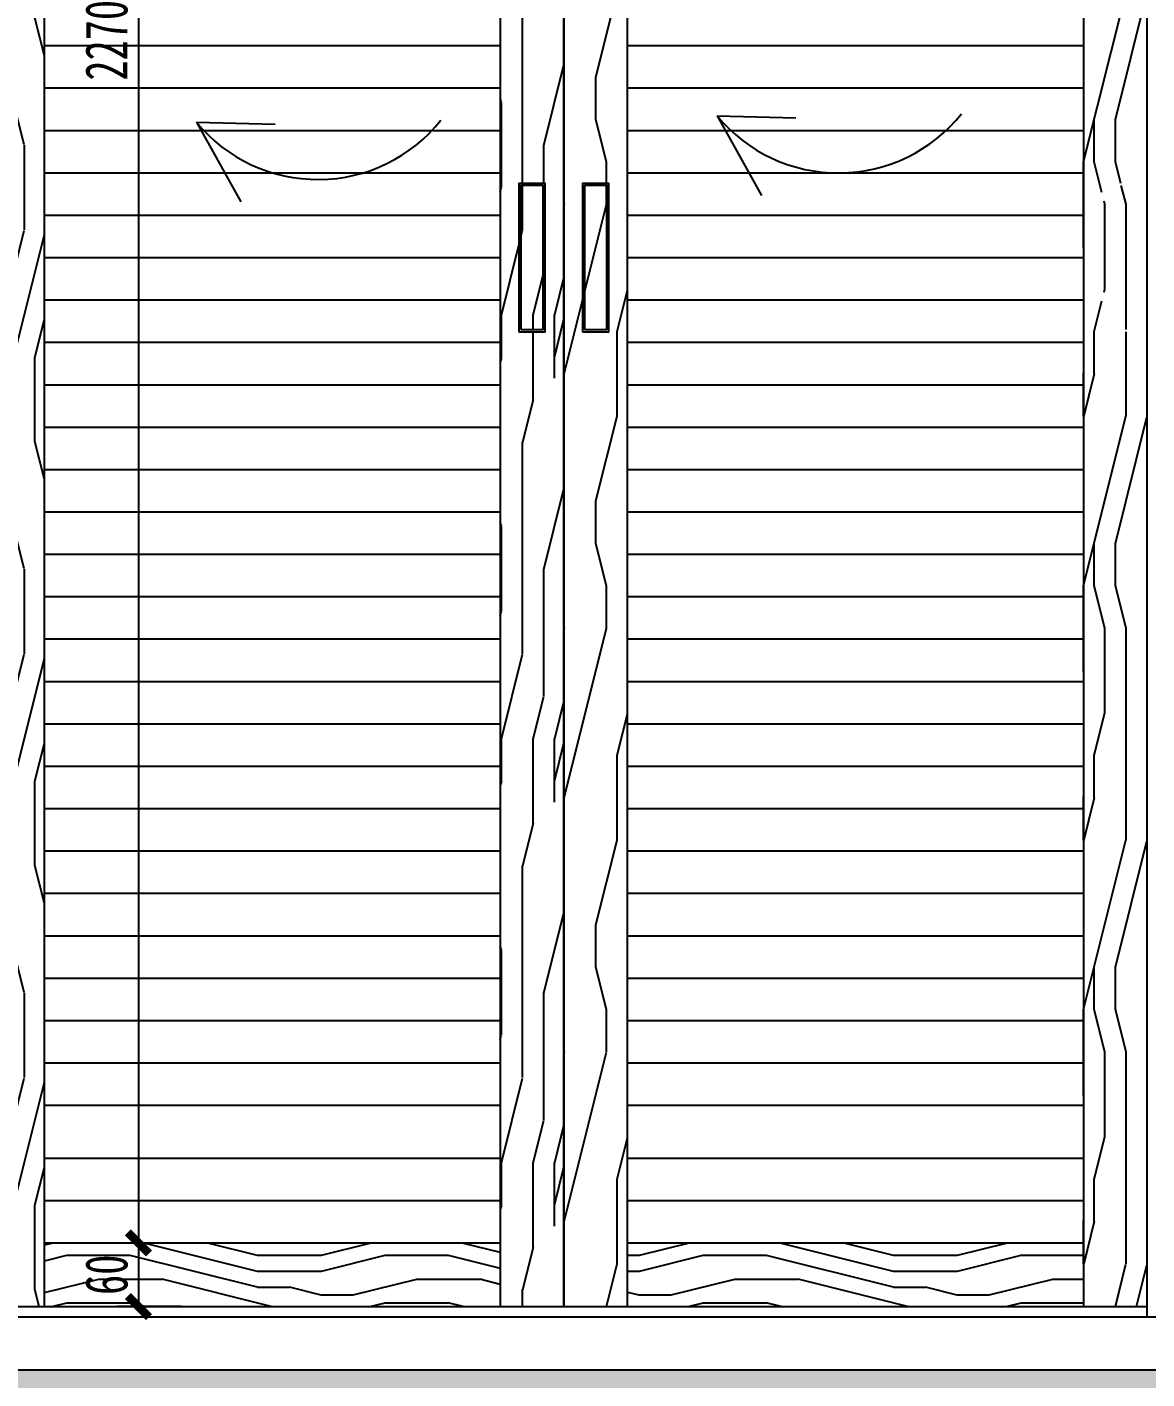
# Model space of a CAD drawing. Header units: millimetres. Extents: x 3111864 to 3154170, y -3068724 to -3044687.
# Drawn here: x 3122633 to 3123689, y -3068074 to -3066798 of the extents above; entities that cross this region are included whole.
import ezdxf

# ---------------------------------------------------------------- set-up
doc = ezdxf.new("R2010")
doc.units = ezdxf.units.MM
doc.header["$LTSCALE"] = 500
doc.header["$MEASUREMENT"] = 0
doc.header["$PDMODE"] = 2
doc.layers.get('0').update_dxf_attribs({"linetype": 'CONTINUOUS'})
doc.layers.get('DEFPOINTS').update_dxf_attribs({"linetype": 'CONTINUOUS'})
for name, color, linetype in [('0-bh(填充)', 251, 'CONTINUOUS'), ('BZ1', 7, 'CONTINUOUS'), ('E-楼板、墙体', 6, 'CONTINUOUS'), ('E-立面造型线', 3, 'CONTINUOUS'), ('E-顶面轮廓线', 4, 'CONTINUOUS'), ('W-尺寸', 5, 'CONTINUOUS')]:
    doc.layers.add(name, color=color, linetype=linetype)
doc.styles.add('DIM', font='SimSun.ttf', dxfattribs={"width": 0.7})
doc.dimstyles.new('20', dxfattribs={"dimscale": 20, "dimtxt": 2, "dimasz": 1, "dimexe": 1, "dimexo": 1, "dimgap": 0.5, "dimtad": 1, "dimdec": 0, "dimzin": 0, "dimdsep": 46, "dimtxsty": 'DIM', "dimblk": 'ARCHTICK', "dimcen": 0, "dimclrd": 5, "dimclre": 5, "dimclrt": 35, "dimadec": 0, "dimazin": 0, "dimtfac": 0.5, "dimtdec": 0, "dimtix": 1, "dimtmove": 2, "dimatfit": 2, "dimldrblk": 'A', "dimfxl": 0, "dimtolj": 1, "dimtzin": 0, "dimlwd": -1, "dimlwe": -1, "dimarcsym": 0})

# ---------------------------------------------------------------- blocks, each defined once
blk = doc.blocks.new('A$C3559708A')
at = {"layer": '0-bh(填充)', "ltscale": 100}
h = blk.add_hatch(dxfattribs=at)
h.set_pattern_fill('FB木纹中SC300', color=251, scale=100, angle=90, style=0, pattern_type=2)
h.set_pattern_definition([(90, (-1.608952879905701e-05, 9.999988707713783), (-400, 2.449293598294706e-14), [80, -120, 40, -160]), (90, (-10.0000160895288, 289.9999887077138), (-400, 2.449293598294706e-14), [80, -320]), (90, (-30.0000160895288, 249.9999887077138), (-400, 2.449293598294706e-14), [40, -360]), (90, (-40.0000160895288, 29.99998870771378), (-400, 2.449293598294706e-14), [20, -280, 20, -80]), (90, (-60.0000160895288, 169.9999887077138), (-400, 2.449293598294706e-14), [80, -120, 20, -180]), (90, (-70.0000160895288, 69.99998870771378), (-400, 2.449293598294706e-14), [60, -340]), (90, (-80.0000160895288, 169.9999887077138), (-400, 2.449293598294706e-14), [120, -280]), (90, (-90.0000160895288, 49.99998870771378), (-400, 2.449293598294706e-14), [80, -320]), (90, (-100.0000160895288, 209.9999887077138), (-400, 2.449293598294706e-14), [200, -200]), (90, (-120.0000160895288, 89.99998870771378), (-400, 2.449293598294706e-14), [40, -120, 80, -160]), (90, (-130.0000160895288, 369.9999887077138), (-400, 2.449293598294706e-14), [80, -320]), (90, (-140.0000160895288, 289.9999887077138), (-400, 2.449293598294706e-14), [40, -360]), (90, (-150.0000160895288, 209.9999887077138), (-400, 2.449293598294706e-14), [40, -360]), (90, (-160.0000160895288, 9.999988707713783), (-400, 2.449293598294706e-14), [80, -320]), (90, (-170.0000160895288, 209.9999887077138), (-400, 2.449293598294706e-14), [80, -320]), (90, (-190.0000160895288, 209.9999887077138), (-400, 2.449293598294706e-14), [80, -80, 80, -160]), (90, (-210.0000160895288, 129.9999887077138), (-400, 2.449293598294706e-14), [40, -200, 80, -80]), (90, (-220.0000160895288, 209.9999887077138), (-400, 2.449293598294706e-14), [120, -280]), (90, (-240.0000160895288, 209.9999887077138), (-400, 2.449293598294706e-14), [80, -320]), (90, (-250.0000160895288, 49.99998870771378), (-400, 2.449293598294706e-14), [120, -160, 40, -80]), (90, (-270.0000160895288, 49.99998870771378), (-400, 2.449293598294706e-14), [200, -200]), (90, (-280.0000160895288, 289.9999887077138), (-400, 2.449293598294706e-14), [40, -360]), (90, (-290.0000160895288, 169.9999887077138), (-400, 2.449293598294706e-14), [80, -320]), (90, (-300.0000160895288, 89.99998870771378), (-400, 2.449293598294706e-14), [40, -160, 40, -160]), (90, (-310.0000160895288, 49.99998870771378), (-400, 2.449293598294706e-14), [40, -120, 80, -160]), (90, (-320.0000160895288, 129.9999887077138), (-400, 2.449293598294706e-14), [40, -200, 40, -120]), (90, (-330.0000160895288, 209.9999887077138), (-400, 2.449293598294706e-14), [120, -280]), (90, (-350.0000160895288, 49.99998870771378), (-400, 2.449293598294706e-14), [80, -320]), (90, (-360.0000160895288, 249.9999887077138), (-400, 2.449293598294706e-14), [40, -360]), (90, (-370.0000160895288, 329.9999887077138), (-400, 2.449293598294706e-14), [40, -360]), (104.03624347, (-30.0000160895288, 289.9999887077138), (1.462838967877852e-08, 399.9999999885853), [41.2, -1608.0422104]), (104.03624347, (-120.0000160895288, 329.9999887077138), (1.462838967877852e-08, 399.9999999885853), [41.2, -1608.0422104]), (104.03624347, (-360.0000160895288, 289.9999887077138), (1.462838967877852e-08, 399.9999999885853), [41.2, -1608.0422104]), (104.03624347, (-210.0000160895288, 169.9999887077138), (1.462838967877852e-08, 399.9999999885853), [41.2, -1608.0422104]), (104.03624347, (-270.0000160895288, 249.9999887077138), (1.462838967877852e-08, 399.9999999885853), [41.2, -1608.0422104]), (104.03624347, (-240.0000160895288, 289.9999887077138), (1.462838967877852e-08, 399.9999999885853), [41.2, -1608.0422104]), (104.03624347, (-310.0000160895288, 89.99998870771378), (1.462838967877852e-08, 399.9999999885853), [41.2, -1608.0422104]), (104.03624347, (-290.0000160895288, 249.9999887077138), (1.462838967877852e-08, 399.9999999885853), [41.2, -1608.0422104]), (104.03624347, (-140.0000160895288, 329.9999887077138), (1.462838967877852e-08, 399.9999999885853), [82.4, -1566.8422104]), (104.03624347, (-170.0000160895288, 289.9999887077138), (1.462838967877852e-08, 399.9999999885853), [82.4, -1566.8422104]), (104.03624347, (-190.0000160895288, 289.9999887077138), (1.462838967877852e-08, 399.9999999885853), [82.4, -1566.8422104]), (255.9637565300001, (-60.0000160895288, 169.9999887077138), (1.462847391966951e-08, -399.9999999885853), [41.2, -82.4, 41.2, -1484.4422104]), (255.9637565300001, (-120.0000160895288, 89.99998870771378), (1.462847391966951e-08, -399.9999999885853), [41.2, -1608.0422104]), (255.9637565300001, (-300.0000160895288, 89.99998870771378), (1.462847391966951e-08, -399.9999999885853), [82.4, -1566.8422104]), (284.03624347, (-10.0000160895288, 289.9999887077138), (-1.462843408769951e-08, -399.9999999885853), [41.2, -1608.0422104]), (75.96375652999997, (-10.0000160895288, 369.9999887077138), (-1.462824077283434e-08, 399.9999999885853), [41.2, -1608.0422104]), (75.96375652999997, (-150.0000160895288, 249.9999887077138), (-1.462824077283434e-08, 399.9999999885853), [41.2, -1608.0422104]), (75.96375652999997, (-220.0000160895288, 329.9999887077138), (-1.462824077283434e-08, 399.9999999885853), [41.2, -1608.0422104]), (75.96375652999997, (-250.0000160895288, 169.9999887077138), (-1.462824077283434e-08, 399.9999999885853), [41.2, -1608.0422104]), (75.96375652999997, (-300.0000160895288, 129.9999887077138), (-1.462824077283434e-08, 399.9999999885853), [41.2, -1608.0422104]), (75.96375652999997, (-320.0000160895288, 169.9999887077138), (-1.462824077283434e-08, 399.9999999885853), [41.2, -1608.0422104]), (75.96375652999997, (-250.0000160895288, 169.9999887077138), (-1.462824077283434e-08, 399.9999999885853), [41.2, -1608.0422104]), (75.96375652999997, (-310.0000160895288, 289.9999887077138), (-1.462824077283434e-08, 399.9999999885853), [164.8, -1484.4422104]), (75.96375652999997, (-40.0000160895288, 49.99998870771378), (-1.462824077283434e-08, 399.9999999885853), [164.8, -1484.4422104]), (75.96375652999997, (-70.0000160895288, 89.99998870771378), (-1.462824077283434e-08, 399.9999999885853), [164.8, -1484.4422104]), (75.96375652999997, (-90.0000160895288, 129.9999887077138), (-1.462824077283434e-08, 399.9999999885853), [41.2, -82.4, 82.4, -1443.2422104]), (75.96375652999997, (-120.0000160895288, 129.9999887077138), (-1.462824077283434e-08, 399.9999999885853), [82.4, -82.4, 82.4, -1402.0422104]), (75.96375652999997, (-160.0000160895288, 89.99998870771378), (-1.462824077283434e-08, 399.9999999885853), [164.8, -1484.4422104]), (75.96375652999997, (-190.0000160895288, 49.99998870771378), (-1.462824077283434e-08, 399.9999999885853), [164.8, -1484.4422104]), (75.96375652999997, (-210.0000160895288, 49.99998870771378), (-1.462824077283434e-08, 399.9999999885853), [164.8, -1484.4422104]), (75.96375652999997, (-330.0000160895288, 329.9999887077138), (-1.462824077283434e-08, 399.9999999885853), [41.2, -1608.0422104]), (75.96376753, (-370.0000160895288, 369.9999887077138), (-7.68091154545333e-05, 399.9999999885779), [82.4, -1566.8422104]), (75.96376753, (-350.0000160895288, 129.9999887077138), (-7.68091154545333e-05, 399.9999999885779), [82.4, -1566.8422104]), (75.96375753000005, (-1.608952879905701e-05, 89.99998870771378), (-6.995945453989987e-06, 399.9999999885852), [164.8, -1484.4422104]), (75.96375753000005, (-280.0000160895288, 329.9999887077138), (-6.995945453989987e-06, 399.9999999885852), [123.6, -1525.6422104]), (75.96375753000005, (-250.0000160895288, 369.9999887077138), (-6.995945453989987e-06, 399.9999999885852), [247.2, -1402.0422104])])
h.paths.add_polyline_path([(549.9994195932522, 2399.999988707714), (489.9994195932522, 2399.999988707714), (489.9994195927866, 9.999988707713783), (549.9994195932522, 9.999988707713783)])
h.paths.add_polyline_path([(532.4994195937179, 1069.999988707714), (532.4994195937179, 929.9999887077138), (507.4994195937179, 929.9999887077138), (507.4994195937179, 1069.999988707714)], flags=16)
h.paths.add_polyline_path([(530.4994195937179, 1067.999988707714), (530.4994195937179, 931.9999887077138), (509.4994195937179, 931.9999887077138), (509.4994195937179, 1067.999988707714)], flags=0)
h.paths.add_polyline_path([(59.9999839104712, 2399.999988707714), (-1.608952879905701e-05, 2399.999988707714), (-1.608952879905701e-05, 9.999988707713783), (59.9999839104712, 9.999988707713783)])
at = {"layer": 'BZ1', "color": 251, "ltscale": 0.15}
for p, q in [((59.9999839104712, 1199.999988707714, -8.477395143876653e-09), (489.9994195932522, 1199.999988707714, -8.477395143876653e-09)), ((59.9999839104712, 1159.999988707714, -8.477395143876653e-09), (489.9994195932522, 1159.999988707714, -8.477395143876653e-09)), ((59.9999839104712, 1119.999988707714, -8.477395143876653e-09), (489.9994195932522, 1119.999988707714, -8.477395143876653e-09)), ((59.9999839104712, 1079.999988707714, -8.477395143876653e-09), (489.9994195932522, 1079.999988707714, -8.477395143876653e-09)), ((59.9999839104712, 1039.999988707714, -8.477395143876653e-09), (489.9994195932522, 1039.999988707714, -8.477395143876653e-09)), ((59.9999839104712, 999.9999887077138, -8.477395143876653e-09), (489.9994195932522, 999.9999887077138, -8.477395143876653e-09)), ((59.9999839104712, 959.9999887077138, -8.477395143876653e-09), (489.9994195932522, 959.9999887077138, -8.477395143876653e-09)), ((59.9999839104712, 919.9999887077138, -8.477395143876653e-09), (489.9994195932522, 919.9999887077138, -8.477395143876653e-09)), ((59.9999839104712, 879.9999887077138, -8.477395143876653e-09), (489.9994195932522, 879.9999887077138, -8.477395143876653e-09)), ((59.9999839104712, 839.9999887077138, -8.477395143876653e-09), (489.9994195932522, 839.9999887077138, -8.477395143876653e-09)), ((59.9999839104712, 799.9999887077138, -8.477395143876653e-09), (489.9994195932522, 799.9999887077138, -8.477395143876653e-09)), ((59.9999839104712, 759.9999887077138, -8.477395143876653e-09), (489.9994195932522, 759.9999887077138, -8.477395143876653e-09)), ((59.9999839104712, 719.9999887077138, -8.477395143876653e-09), (489.9994195932522, 719.9999887077138, -8.477395143876653e-09)), ((59.9999839104712, 719.9999887077138, -8.477395143876653e-09), (489.9994195932522, 719.9999887077138, -8.477395143876653e-09)), ((59.9999839104712, 679.9999887077138, -8.477395143876653e-09), (489.9994195932522, 679.9999887077138, -8.477395143876653e-09)), ((59.9999839104712, 639.9999887077138, -8.477395143876653e-09), (489.9994195932522, 639.9999887077138, -8.477395143876653e-09)), ((59.9999839104712, 599.9999887077138, -8.477395143876653e-09), (489.9994195932522, 599.9999887077138, -8.477395143876653e-09)), ((59.9999839104712, 559.9999887077138, -8.477395143876653e-09), (489.9994195932522, 559.9999887077138, -8.477395143876653e-09)), ((59.9999839104712, 519.9999887077138, -8.477395143876653e-09), (489.9994195932522, 519.9999887077138, -8.477395143876653e-09)), ((59.9999839104712, 479.9999887077138, -8.477395143876653e-09), (489.9994195932522, 479.9999887077138, -8.477395143876653e-09)), ((59.9999839104712, 439.9999887077138, -8.477395143876653e-09), (489.9994195932522, 439.9999887077138, -8.477395143876653e-09)), ((59.9999839104712, 399.9999887077138, -8.477395143876653e-09), (489.9994195932522, 399.9999887077138, -8.477395143876653e-09)), ((59.9999839104712, 359.9999887077138, -8.477395143876653e-09), (489.9994195932522, 359.9999887077138, -8.477395143876653e-09)), ((59.9999839104712, 319.9999887077138, -8.477395143876653e-09), (489.9994195932522, 319.9999887077138, -8.477395143876653e-09)), ((59.9999839104712, 279.9999887077138, -8.477395143876653e-09), (489.9994195932522, 279.9999887077138, -8.477395143876653e-09)), ((59.9999839104712, 239.9999887077138, -8.477395143876653e-09), (489.9994195932522, 239.9999887077138, -8.477395143876653e-09)), ((59.9999839104712, 199.9999887077138, -8.477395143876653e-09), (489.9994195932522, 199.9999887077138, -8.477395143876653e-09)), ((59.9999839104712, 149.9999887077138, -8.477395143876653e-09), (489.9994195932522, 149.9999887077138, -8.477395143876653e-09)), ((59.9999839104712, 109.9999887077138, -8.477395143876653e-09), (489.9994195932522, 109.9999887077138, -8.477395143876653e-09))]:
    blk.add_line(p, q, dxfattribs=at)
at = {"layer": 'E-立面造型线', "ltscale": 0.15}
for p, q in [((59.9999839104712, 9.999988707248122, -8.477395143876653e-09), (59.9999839104712, 2399.999988707714, -8.477395143876653e-09)), ((489.9994195932522, 2399.999988707714, -8.477395143876653e-09), (489.9994195927866, 9.999988707248122, -8.477395143876653e-09)), ((549.9994195932522, 2399.999988707714, -8.477395143876653e-09), (549.9994195932522, 9.999988707713783, 7.630552183438251e-08)), ((489.9994195932522, 69.99998870771378, -8.477395143876653e-09), (59.9999839104712, 69.99998870771378, -8.477395143876653e-09))]:
    blk.add_line(p, q, dxfattribs=at)
at = {"layer": 'E-立面造型线', "color": 44, "elevation": 3.780380322801133e-08}
blk.add_lwpolyline([(507.4994195937179, 929.9999887077138), (532.4994195937179, 929.9999887077138), (532.4994195937179, 1069.999988707714), (507.4994195937179, 1069.999988707714)], close=True, dxfattribs=at)
at = {"layer": 'E-立面造型线', "color": 251, "elevation": 3.780380322801133e-08}
blk.add_lwpolyline([(509.4994195937179, 931.9999887077138), (530.4994195937179, 931.9999887077138), (530.4994195937179, 1067.999988707714), (509.4994195937179, 1067.999988707714)], close=True, dxfattribs=at)
blk = doc.blocks.new('_ArchTick')
at = {"color": 0, "linetype": 'ByBlock', "const_width": 0.4}
blk.add_lwpolyline([(-0.5, -0.5), (0.5, 0.5)], dxfattribs=at)
blk = doc.blocks.new('*D1450')
at = {"layer": 'DEFPOINTS', "color": 0, "ltscale": 100}
for p in [(3123689.171185745, -3065565.779874709, -8.477395143876653e-09), (3123969.635562139, -3067895.779874709), (3124076.948633306, -3067895.779874709)]:
    blk.add_point(p, dxfattribs=at)
at = {"layer": 'W-尺寸', "color": 5, "ltscale": 100}
for p, q in [((3123996.948633306, -3065565.779874709), (3124096.948633306, -3065565.779874709)), ((3124076.948633306, -3065565.779874709), (3124076.948633306, -3067895.779874709)), ((3123996.948633306, -3067895.779874709), (3124096.948633306, -3067895.779874709))]:
    blk.add_line(p, q, dxfattribs=at)
at = {"layer": 'W-尺寸', "color": 5, "ltscale": 100, "xscale": 20, "yscale": 20, "zscale": 20}
for p, rotation in [((3124076.948633306, -3065565.779874709), 90), ((3124076.948633306, -3067895.779874709), 270)]:
    blk.add_blockref('_ArchTick', p, dxfattribs=dict(at, rotation=rotation))
at = {"layer": 'W-尺寸', "color": 35, "ltscale": 100, "insert": (3124046.948633307, -3066730.779874709), "char_height": 40, "attachment_point": 5, "rotation": 90, "style": 'DIM'}
blk.add_mtext('\\A1;2330', dxfattribs=at)
blk = doc.blocks.new('A')
for p, q in [((-1.435067392276323, 1.147654099946521), (-1.089590771724033, 1.437450103912851)), ((-1.089590771724033, 1.437450103912851), (0, 0)), ((-1.435067392276323, 1.147654099946521), (-0.3688396396728422, 0)), ((-0.3688396396728422, 3.638e-12), (-2.127066897330223, 0)), ((-1.435067392276323, -1.147654099946521), (-0.3688396396728422, 0)), ((-1.089590771724033, -1.437450103912851), (0, 0)), ((-1.435067392276323, -1.147654099946521), (-1.089590771724033, -1.437450103912851))]:
    blk.add_line(p, q)
for points in [[(-1.435067392276323, 1.147654099946521), (-1.089590771724033, 1.437450103912851), (-0.3688396396728422, 0), (0, 0)], [(-1.435067392276323, -1.147654099946521), (-1.089590771724033, -1.437450103912851), (-0.3688396396728422, 0), (0, 0)]]:
    blk.add_solid(points)
blk = doc.blocks.new('*D1455')
at = {"layer": 'DEFPOINTS', "color": 0, "ltscale": 100}
for p in [(3122803.087965721, -3065675.779874709, -9.326031212176715e-08), (3122737.855723792, -3067945.779874709), (3122803.087965721, -3067945.779874709)]:
    blk.add_point(p, dxfattribs=at)
at = {"layer": 'W-尺寸', "color": 5, "ltscale": 100}
for p, q in [((3122783.087965721, -3065675.779874709), (3122717.855723792, -3065675.779874709)), ((3122737.855723792, -3065675.779874709), (3122737.855723792, -3067945.779874709)), ((3122783.087965721, -3067945.779874709), (3122717.855723792, -3067945.779874709))]:
    blk.add_line(p, q, dxfattribs=at)
at = {"layer": 'W-尺寸', "color": 5, "ltscale": 100, "xscale": 20, "yscale": 20, "zscale": 20}
for p, rotation in [((3122737.855723792, -3065675.779874709), 90), ((3122737.855723792, -3067945.779874709), 270)]:
    blk.add_blockref('_ArchTick', p, dxfattribs=dict(at, rotation=rotation))
at = {"layer": 'W-尺寸', "color": 35, "ltscale": 100, "insert": (3122707.855723793, -3066810.779874709), "char_height": 40, "attachment_point": 5, "rotation": 90, "style": 'DIM'}
blk.add_mtext('\\A1;2270', dxfattribs=at)
blk = doc.blocks.new('*D1456')
at = {"layer": 'DEFPOINTS', "color": 0, "ltscale": 100}
for p in [(3122803.087965721, -3067945.779874709), (3122737.855723792, -3068005.779874709), (3122798.630035011, -3068005.779874709, -8.477395143876653e-09)]:
    blk.add_point(p, dxfattribs=at)
at = {"layer": 'W-尺寸', "color": 5, "ltscale": 100}
for p, q in [((3122783.087965721, -3067945.779874709), (3122717.855723792, -3067945.779874709)), ((3122737.855723792, -3067945.779874709), (3122737.855723792, -3068005.779874709)), ((3122778.630035011, -3068005.779874709), (3122717.855723792, -3068005.779874709))]:
    blk.add_line(p, q, dxfattribs=at)
at = {"layer": 'W-尺寸', "color": 5, "ltscale": 100, "xscale": 20, "yscale": 20, "zscale": 20}
for p, rotation in [((3122737.855723792, -3067945.779874709), 90), ((3122737.855723792, -3068005.779874709), 270)]:
    blk.add_blockref('_ArchTick', p, dxfattribs=dict(at, rotation=rotation))
at = {"layer": 'W-尺寸', "color": 35, "ltscale": 100, "insert": (3122707.855723793, -3067975.779874709), "char_height": 40, "attachment_point": 5, "rotation": 90, "style": 'DIM'}
blk.add_mtext('\\A1;60', dxfattribs=at)
blk = doc.blocks.new('*D1459')
at = {"layer": 'DEFPOINTS', "color": 0, "ltscale": 100}
for p in [(3122589.17231438, -3067904.832915439, -8.477395143876653e-09), (3123139.171750063, -3068005.779874709), (3123139.171750063, -3068302.340910131)]:
    blk.add_point(p, dxfattribs=at)
at = {"layer": 'W-尺寸', "color": 5, "ltscale": 100}
for p, q in [((3122589.17231438, -3068222.340910131), (3122589.17231438, -3068322.340910131)), ((3123139.171750063, -3068222.340910131), (3123139.171750063, -3068322.340910131)), ((3122589.17231438, -3068302.340910131), (3123139.171750063, -3068302.340910131))]:
    blk.add_line(p, q, dxfattribs=at)
at = {"layer": 'W-尺寸', "color": 5, "ltscale": 100, "xscale": 20, "yscale": 20, "zscale": 20, "rotation": 180}
blk.add_blockref('_ArchTick', (3122589.17231438, -3068302.340910131), dxfattribs=at)
at = {"layer": 'W-尺寸', "color": 5, "ltscale": 100, "xscale": 20, "yscale": 20, "zscale": 20}
blk.add_blockref('_ArchTick', (3123139.171750063, -3068302.340910131), dxfattribs=at)
at = {"layer": 'W-尺寸', "color": 35, "ltscale": 100, "insert": (3122864.172032221, -3068272.340910131), "char_height": 40, "attachment_point": 5, "style": 'DIM'}
blk.add_mtext('\\A1;550', dxfattribs=at)
blk = doc.blocks.new('*D1460')
at = {"layer": 'DEFPOINTS', "color": 0, "ltscale": 100}
for p in [(3123139.171750063, -3068005.779874709), (3123689.171185746, -3068005.779874709, -8.477395143507982e-09), (3123689.171185746, -3068302.340910131)]:
    blk.add_point(p, dxfattribs=at)
at = {"layer": 'W-尺寸', "color": 5, "ltscale": 100}
for p, q in [((3123139.171750063, -3068222.340910131), (3123139.171750063, -3068322.340910131)), ((3123689.171185746, -3068222.340910131), (3123689.171185746, -3068322.340910131)), ((3123139.171750063, -3068302.340910131), (3123689.171185746, -3068302.340910131))]:
    blk.add_line(p, q, dxfattribs=at)
at = {"layer": 'W-尺寸', "color": 5, "ltscale": 100, "xscale": 20, "yscale": 20, "zscale": 20, "rotation": 180}
blk.add_blockref('_ArchTick', (3123139.171750063, -3068302.340910131), dxfattribs=at)
at = {"layer": 'W-尺寸', "color": 5, "ltscale": 100, "xscale": 20, "yscale": 20, "zscale": 20}
blk.add_blockref('_ArchTick', (3123689.171185746, -3068302.340910131), dxfattribs=at)
at = {"layer": 'W-尺寸', "color": 35, "ltscale": 100, "insert": (3123414.171467904, -3068272.340910131), "char_height": 40, "attachment_point": 5, "style": 'DIM'}
blk.add_mtext('\\A1;550', dxfattribs=at)
blk = doc.blocks.new('*D1461')
at = {"layer": 'DEFPOINTS', "color": 0, "ltscale": 100}
for p in [(3123689.171185746, -3068005.779874709, -8.477395143507982e-09), (3123739.171185745, -3067997.933156375, -8.477395143876653e-09), (3123739.171185745, -3068302.340910131)]:
    blk.add_point(p, dxfattribs=at)
at = {"layer": 'W-尺寸', "color": 5, "ltscale": 100}
for p, q in [((3123689.171185746, -3068222.340910131), (3123689.171185746, -3068322.340910131)), ((3123739.171185745, -3068222.340910131), (3123739.171185745, -3068322.340910131)), ((3123689.171185746, -3068302.340910131), (3123669.171185746, -3068302.340910131)), ((3123689.171185746, -3068302.340910131), (3123739.171185745, -3068302.340910131)), ((3123739.171185745, -3068302.340910131), (3123759.171185745, -3068302.340910131))]:
    blk.add_line(p, q, dxfattribs=at)
at = {"layer": 'W-尺寸', "color": 5, "ltscale": 100, "xscale": 20, "yscale": 20, "zscale": 20}
blk.add_blockref('_ArchTick', (3123689.171185746, -3068302.340910131), dxfattribs=at)
at = {"layer": 'W-尺寸', "color": 5, "ltscale": 100, "xscale": 20, "yscale": 20, "zscale": 20, "rotation": 180}
blk.add_blockref('_ArchTick', (3123739.171185745, -3068302.340910131), dxfattribs=at)
at = {"layer": 'W-尺寸', "color": 35, "ltscale": 100, "insert": (3123714.171185746, -3068272.340910131), "char_height": 40, "attachment_point": 5, "style": 'DIM'}
blk.add_mtext('\\A1;50', dxfattribs=at)

msp = doc.modelspace()

# ---------------------------------------------------------------- hatches: boundary and pattern name
at = {"layer": '0-bh(填充)', "ltscale": 100}
h = msp.add_hatch(dxfattribs=at)
h.set_pattern_fill('FB木纹中SC300', color=251, scale=100, angle=90, style=0, pattern_type=2)
h.set_pattern_definition([(90, (3123139.171750063, -3068005.779874709), (-400, 2.449293598294706e-14), [80, -120, 40, -160]), (90, (3123129.171750063, -3067725.779874709), (-400, 2.449293598294706e-14), [80, -320]), (90, (3123109.171750063, -3067765.779874709), (-400, 2.449293598294706e-14), [40, -360]), (90, (3123099.171750063, -3067985.779874709), (-400, 2.449293598294706e-14), [20, -280, 20, -80]), (90, (3123079.171750063, -3067845.779874709), (-400, 2.449293598294706e-14), [80, -120, 20, -180]), (90, (3123069.171750063, -3067945.779874709), (-400, 2.449293598294706e-14), [60, -340]), (90, (3123059.171750063, -3067845.779874709), (-400, 2.449293598294706e-14), [120, -280]), (90, (3123049.171750063, -3067965.779874709), (-400, 2.449293598294706e-14), [80, -320]), (90, (3123039.171750063, -3067805.779874709), (-400, 2.449293598294706e-14), [200, -200]), (90, (3123019.171750063, -3067925.779874709), (-400, 2.449293598294706e-14), [40, -120, 80, -160]), (90, (3123009.171750063, -3067645.779874709), (-400, 2.449293598294706e-14), [80, -320]), (90, (3122999.171750063, -3067725.779874709), (-400, 2.449293598294706e-14), [40, -360]), (90, (3122989.171750063, -3067805.779874709), (-400, 2.449293598294706e-14), [40, -360]), (90, (3122979.171750063, -3068005.779874709), (-400, 2.449293598294706e-14), [80, -320]), (90, (3122969.171750063, -3067805.779874709), (-400, 2.449293598294706e-14), [80, -320]), (90, (3122949.171750063, -3067805.779874709), (-400, 2.449293598294706e-14), [80, -80, 80, -160]), (90, (3122929.171750063, -3067885.779874709), (-400, 2.449293598294706e-14), [40, -200, 80, -80]), (90, (3122919.171750063, -3067805.779874709), (-400, 2.449293598294706e-14), [120, -280]), (90, (3122899.171750063, -3067805.779874709), (-400, 2.449293598294706e-14), [80, -320]), (90, (3122889.171750063, -3067965.779874709), (-400, 2.449293598294706e-14), [120, -160, 40, -80]), (90, (3122869.171750063, -3067965.779874709), (-400, 2.449293598294706e-14), [200, -200]), (90, (3122859.171750063, -3067725.779874709), (-400, 2.449293598294706e-14), [40, -360]), (90, (3122849.171750063, -3067845.779874709), (-400, 2.449293598294706e-14), [80, -320]), (90, (3122839.171750063, -3067925.779874709), (-400, 2.449293598294706e-14), [40, -160, 40, -160]), (90, (3122829.171750063, -3067965.779874709), (-400, 2.449293598294706e-14), [40, -120, 80, -160]), (90, (3122819.171750063, -3067885.779874709), (-400, 2.449293598294706e-14), [40, -200, 40, -120]), (90, (3122809.171750063, -3067805.779874709), (-400, 2.449293598294706e-14), [120, -280]), (90, (3122789.171750063, -3067965.779874709), (-400, 2.449293598294706e-14), [80, -320]), (90, (3122779.171750063, -3067765.779874709), (-400, 2.449293598294706e-14), [40, -360]), (90, (3122769.171750063, -3067685.779874709), (-400, 2.449293598294706e-14), [40, -360]), (104.03624347, (3123109.171750063, -3067725.779874709), (1.462838967877852e-08, 399.9999999885853), [41.2, -1608.0422104]), (104.03624347, (3123019.171750063, -3067685.779874709), (1.462838967877852e-08, 399.9999999885853), [41.2, -1608.0422104]), (104.03624347, (3122779.171750063, -3067725.779874709), (1.462838967877852e-08, 399.9999999885853), [41.2, -1608.0422104]), (104.03624347, (3122929.171750063, -3067845.779874709), (1.462838967877852e-08, 399.9999999885853), [41.2, -1608.0422104]), (104.03624347, (3122869.171750063, -3067765.779874709), (1.462838967877852e-08, 399.9999999885853), [41.2, -1608.0422104]), (104.03624347, (3122899.171750063, -3067725.779874709), (1.462838967877852e-08, 399.9999999885853), [41.2, -1608.0422104]), (104.03624347, (3122829.171750063, -3067925.779874709), (1.462838967877852e-08, 399.9999999885853), [41.2, -1608.0422104]), (104.03624347, (3122849.171750063, -3067765.779874709), (1.462838967877852e-08, 399.9999999885853), [41.2, -1608.0422104]), (104.03624347, (3122999.171750063, -3067685.779874709), (1.462838967877852e-08, 399.9999999885853), [82.4, -1566.8422104]), (104.03624347, (3122969.171750063, -3067725.779874709), (1.462838967877852e-08, 399.9999999885853), [82.4, -1566.8422104]), (104.03624347, (3122949.171750063, -3067725.779874709), (1.462838967877852e-08, 399.9999999885853), [82.4, -1566.8422104]), (255.9637565300001, (3123079.171750063, -3067845.779874709), (1.462847391966951e-08, -399.9999999885853), [41.2, -82.4, 41.2, -1484.4422104]), (255.9637565300001, (3123019.171750063, -3067925.779874709), (1.462847391966951e-08, -399.9999999885853), [41.2, -1608.0422104]), (255.9637565300001, (3122839.171750063, -3067925.779874709), (1.462847391966951e-08, -399.9999999885853), [82.4, -1566.8422104]), (284.03624347, (3123129.171750063, -3067725.779874709), (-1.462843408769951e-08, -399.9999999885853), [41.2, -1608.0422104]), (75.96375652999997, (3123129.171750063, -3067645.779874709), (-1.462824077283434e-08, 399.9999999885853), [41.2, -1608.0422104]), (75.96375652999997, (3122989.171750063, -3067765.779874709), (-1.462824077283434e-08, 399.9999999885853), [41.2, -1608.0422104]), (75.96375652999997, (3122919.171750063, -3067685.779874709), (-1.462824077283434e-08, 399.9999999885853), [41.2, -1608.0422104]), (75.96375652999997, (3122889.171750063, -3067845.779874709), (-1.462824077283434e-08, 399.9999999885853), [41.2, -1608.0422104]), (75.96375652999997, (3122839.171750063, -3067885.779874709), (-1.462824077283434e-08, 399.9999999885853), [41.2, -1608.0422104]), (75.96375652999997, (3122819.171750063, -3067845.779874709), (-1.462824077283434e-08, 399.9999999885853), [41.2, -1608.0422104]), (75.96375652999997, (3122889.171750063, -3067845.779874709), (-1.462824077283434e-08, 399.9999999885853), [41.2, -1608.0422104]), (75.96375652999997, (3122829.171750063, -3067725.779874709), (-1.462824077283434e-08, 399.9999999885853), [164.8, -1484.4422104]), (75.96375652999997, (3123099.171750063, -3067965.779874709), (-1.462824077283434e-08, 399.9999999885853), [164.8, -1484.4422104]), (75.96375652999997, (3123069.171750063, -3067925.779874709), (-1.462824077283434e-08, 399.9999999885853), [164.8, -1484.4422104]), (75.96375652999997, (3123049.171750063, -3067885.779874709), (-1.462824077283434e-08, 399.9999999885853), [41.2, -82.4, 82.4, -1443.2422104]), (75.96375652999997, (3123019.171750063, -3067885.779874709), (-1.462824077283434e-08, 399.9999999885853), [82.4, -82.4, 82.4, -1402.0422104]), (75.96375652999997, (3122979.171750063, -3067925.779874709), (-1.462824077283434e-08, 399.9999999885853), [164.8, -1484.4422104]), (75.96375652999997, (3122949.171750063, -3067965.779874709), (-1.462824077283434e-08, 399.9999999885853), [164.8, -1484.4422104]), (75.96375652999997, (3122929.171750063, -3067965.779874709), (-1.462824077283434e-08, 399.9999999885853), [164.8, -1484.4422104]), (75.96375652999997, (3122809.171750063, -3067685.779874709), (-1.462824077283434e-08, 399.9999999885853), [41.2, -1608.0422104]), (75.96376753, (3122769.171750063, -3067645.779874709), (-7.68091154545333e-05, 399.9999999885779), [82.4, -1566.8422104]), (75.96376753, (3122789.171750063, -3067885.779874709), (-7.68091154545333e-05, 399.9999999885779), [82.4, -1566.8422104]), (75.96375753000005, (3123139.171750063, -3067925.779874709), (-6.995945453989987e-06, 399.9999999885852), [164.8, -1484.4422104]), (75.96375753000005, (3122859.171750063, -3067685.779874709), (-6.995945453989987e-06, 399.9999999885852), [123.6, -1525.6422104]), (75.96375753000005, (3122889.171750063, -3067645.779874709), (-6.995945453989987e-06, 399.9999999885852), [247.2, -1402.0422104])])
h.paths.add_polyline_path([(3123689.171185745, -3065615.779874709), (3123629.171185745, -3065615.779874709), (3123629.171185745, -3068005.779874709), (3123689.171185745, -3068005.779874709)])
h.paths.add_polyline_path([(3123671.671185746, -3066945.779874709), (3123671.671185746, -3067085.779874709), (3123646.671185746, -3067085.779874709), (3123646.671185746, -3066945.779874709)], flags=16)
h.paths.add_polyline_path([(3123669.671185746, -3066947.779874709), (3123669.671185746, -3067083.779874709), (3123648.671185746, -3067083.779874709), (3123648.671185746, -3066947.779874709)], flags=0)
h.paths.add_polyline_path([(3123199.171750063, -3065615.779874709), (3123139.171750063, -3065615.779874709), (3123139.171750063, -3068005.779874709), (3123199.171750063, -3068005.779874709)])
at = {"layer": 'E-立面造型线', "ltscale": 0.15}
h = msp.add_hatch(dxfattribs=at)
h.set_pattern_fill('木纹面5', color=251, scale=300, style=0, pattern_type=2)
h.set_pattern_definition([(0, (0, 0), (0, 300), [60, -90, 30, -120]), (0, (210, 7.5), (0, 300), [60, -240]), (0, (180, 22.5), (0, 300), [30, -270]), (0, (15, 30), (0, 300), [15, -210, 15, -60]), (0, (120, 45), (0, 300), [60, -90, 15, -135]), (0, (45, 52.5), (0, 300), [45, -255]), (0, (120, 60), (0, 300), [90, -210]), (0, (30, 67.5), (0, 300), [60, -240]), (0, (150, 75), (0, 300), [150, -150]), (0, (60, 90), (0, 300), [30, -90, 60, -120]), (0, (270, 97.5), (0, 300), [60, -240]), (0, (210, 105), (0, 300), [30, -270]), (0, (150, 112.5), (0, 300), [30, -270]), (0, (0, 120), (0, 300), [60, -240]), (0, (150, 127.5), (0, 300), [60, -240]), (0, (150, 142.5), (0, 300), [60, -60, 60, -120]), (0, (90, 157.5), (0, 300), [30, -150, 60, -60]), (0, (150, 165), (0, 300), [90, -210]), (0, (150, 180), (0, 300), [60, -240]), (0, (30, 187.5), (0, 300), [90, -120, 30, -60]), (0, (30, 202.5), (0, 300), [150, -150]), (0, (210, 210), (0, 300), [30, -270]), (0, (120, 217.5), (0, 300), [60, -240]), (0, (60, 225), (0, 300), [30, -120, 30, -120]), (0, (30, 232.5), (0, 300), [30, -90, 60, -120]), (0, (90, 240), (0, 300), [30, -150, 30, -90]), (0, (150, 247.5), (0, 300), [90, -210]), (0, (30, 262.5), (0, 300), [60, -240]), (0, (180, 270), (0, 300), [30, -270]), (0, (240, 277.5), (0, 300), [30, -270]), (14.03624347, (210, 22.5), (299.9999999914389, -1.097127388938191e-08), [30.9, -1206.0316578]), (14.03624347, (240, 90), (299.9999999914389, -1.097127388938191e-08), [30.9, -1206.0316578]), (14.03624347, (210, 270), (299.9999999914389, -1.097127388938191e-08), [30.9, -1206.0316578]), (14.03624347, (120, 157.5), (299.9999999914389, -1.097127388938191e-08), [30.9, -1206.0316578]), (14.03624347, (180, 202.5), (299.9999999914389, -1.097127388938191e-08), [30.9, -1206.0316578]), (14.03624347, (210, 180), (299.9999999914389, -1.097127388938191e-08), [30.9, -1206.0316578]), (14.03624347, (60, 232.5), (299.9999999914389, -1.097127388938191e-08), [30.9, -1206.0316578]), (14.03624347, (180, 217.5), (299.9999999914389, -1.097127388938191e-08), [30.9, -1206.0316578]), (14.03624347, (240, 105), (299.9999999914389, -1.097127388938191e-08), [61.8, -1175.1316578]), (14.03624347, (210, 127.5), (299.9999999914389, -1.097127388938191e-08), [61.8, -1175.1316578]), (14.03624347, (210, 142.5), (299.9999999914389, -1.097127388938191e-08), [61.8, -1175.1316578]), (165.96375653, (120, 45), (-299.9999999914389, -1.097137380945412e-08), [30.9, -61.8, 30.9, -1113.3316578]), (165.96375653, (60, 90), (-299.9999999914389, -1.097137380945412e-08), [30.9, -1206.0316578]), (165.96375653, (60, 225), (-299.9999999914389, -1.097137380945412e-08), [61.8, -1175.1316578]), (194.03624347, (210, 7.5), (-299.9999999914389, 1.097130719607264e-08), [30.9, -1206.0316578]), (345.96375653, (270, 7.5), (299.999999991439, 1.097119894932774e-08), [30.9, -1206.0316578]), (345.96375653, (180, 112.5), (299.999999991439, 1.097119894932774e-08), [30.9, -1206.0316578]), (345.96375653, (240, 165), (299.999999991439, 1.097119894932774e-08), [30.9, -1206.0316578]), (345.96375653, (120, 187.5), (299.999999991439, 1.097119894932774e-08), [30.9, -1206.0316578]), (345.96375653, (90, 225), (299.999999991439, 1.097119894932774e-08), [30.9, -1206.0316578]), (345.96375653, (120, 240), (299.999999991439, 1.097119894932774e-08), [30.9, -1206.0316578]), (345.96375653, (120, 187.5), (299.999999991439, 1.097119894932774e-08), [30.9, -1206.0316578]), (345.96375653, (210, 232.5), (299.999999991439, 1.097119894932774e-08), [123.6, -1113.3316578]), (345.96375653, (30, 30), (299.999999991439, 1.097119894932774e-08), [123.6, -1113.3316578]), (345.96375653, (60, 52.5), (299.999999991439, 1.097119894932774e-08), [123.6, -1113.3316578]), (345.96375653, (90, 67.5), (299.999999991439, 1.097119894932774e-08), [30.9, -61.8, 61.8, -1082.4316578]), (345.96375653, (90, 90), (299.999999991439, 1.097119894932774e-08), [61.8, -61.8, 61.8, -1051.5316578]), (345.96375653, (60, 120), (299.999999991439, 1.097119894932774e-08), [123.6, -1113.3316578]), (345.96375653, (30, 142.5), (299.999999991439, 1.097119894932774e-08), [123.6, -1113.3316578]), (345.96375653, (30, 157.5), (299.999999991439, 1.097119894932774e-08), [123.6, -1113.3316578]), (345.96375653, (240, 247.5), (299.999999991439, 1.097119894932774e-08), [30.9, -1206.0316578]), (345.96376753, (270, 277.5), (299.9999999914334, 5.760683660926968e-05), [61.8, -1175.1316578]), (345.96376753, (90, 262.5), (299.9999999914334, 5.760683660926968e-05), [61.8, -1175.1316578]), (345.96375753, (60, 0), (299.9999999914389, 5.246959108862193e-06), [123.6, -1113.3316578]), (345.96375753, (240, 210), (299.9999999914389, 5.246959108862193e-06), [92.7, -1144.2316578]), (345.96375753, (270, 187.5), (299.9999999914389, 5.246959108862193e-06), [185.4, -1051.5316578])])
h.paths.add_polyline_path([(3123629.171185745, -3067945.779874709), (3123199.171750063, -3067945.779874709), (3123199.171750063, -3068005.779874709), (3123629.171185745, -3068005.779874709)])
h.paths.add_polyline_path([(3123079.171750062, -3067945.779874709), (3122649.17231438, -3067945.779874709), (3122649.17231438, -3068005.779874709), (3123079.171750062, -3068005.779874709)])
h.paths.add_polyline_path([(3122745.855723793, -3068005.613208042), (3122745.855723793, -3067945.79098582), (3122668.966834904, -3067945.79098582), (3122668.966834904, -3068005.613208042)], flags=24)
at = {"layer": 'W-尺寸', "ltscale": 100}
h = msp.add_hatch(color=251, dxfattribs=at)
h.paths.add_polyline_path([(3123969.635562139, -3068185.779874709), (3123969.635562139, -3068065.779874709), (3122089.768079347, -3068065.779874709), (3122089.768079347, -3068185.779874709)])
h.paths.add_polyline_path([(3122089.768079347, -3064965.779874709), (3122089.768079347, -3065085.779874709), (3123969.635562139, -3065085.779874709), (3123969.635562139, -3064965.779874709)])

# ---------------------------------------------------------------- linework, layer by layer
at = {"color": 3, "linetype": 'ByBlock', "lineweight": -2, "ltscale": 0.01}
for p, q in [((3123283.625735892, -3066881.956605624), (3123325.566274776, -3066957.112251352)), ((3123283.625735892, -3066881.956605624), (3123357.828227891, -3066883.867342423)), ((3122792.535967065, -3066888.110464424), (3122834.476505948, -3066963.266110152)), ((3122792.535967065, -3066888.110464424), (3122866.738459063, -3066890.021201224))]:
    msp.add_line(p, q, dxfattribs=at)
for centre, start in [((3123398.188245705, -3066787.563745912), 219.4865421951962), ((3122907.098476877, -3066793.717604712), 219.4865421951878)]:
    msp.add_arc(centre, 148.4404952133171, start, 321.462634111519, dxfattribs=at)
at = {"layer": 'BZ1', "color": 251, "ltscale": 0.15}
for p, q in [((3123199.171750063, -3066815.779874709, -9.326031212176715e-08), (3123629.171185745, -3066815.779874709, -9.326031212176715e-08)), ((3123199.171750063, -3066855.779874709, -9.326031212176715e-08), (3123629.171185745, -3066855.779874709, -9.326031212176715e-08)), ((3123199.171750063, -3066895.779874709, -9.326031212176715e-08), (3123629.171185745, -3066895.779874709, -9.326031212176715e-08)), ((3123199.171750063, -3066935.779874709, -9.326031212176715e-08), (3123629.171185745, -3066935.779874709, -9.326031212176715e-08)), ((3123199.171750063, -3066975.779874709, -9.326031212176715e-08), (3123629.171185745, -3066975.779874709, -9.326031212176715e-08)), ((3123199.171750063, -3067015.779874709, -9.326031212176715e-08), (3123629.171185745, -3067015.779874709, -9.326031212176715e-08)), ((3123199.171750063, -3067055.779874709, -9.326031212176715e-08), (3123629.171185745, -3067055.779874709, -9.326031212176715e-08)), ((3123199.171750063, -3067095.779874709, -9.326031212176715e-08), (3123629.171185745, -3067095.779874709, -9.326031212176715e-08)), ((3123199.171750063, -3067135.779874709, -9.326031212176715e-08), (3123629.171185745, -3067135.779874709, -9.326031212176715e-08)), ((3123199.171750063, -3067175.779874709, -9.326031212176715e-08), (3123629.171185745, -3067175.779874709, -9.326031212176715e-08)), ((3123199.171750063, -3067215.779874709, -9.326031212176715e-08), (3123629.171185745, -3067215.779874709, -9.326031212176715e-08)), ((3123199.171750063, -3067255.779874709, -9.326031212176715e-08), (3123629.171185745, -3067255.779874709, -9.326031212176715e-08)), ((3123199.171750063, -3067295.779874709, -9.326031212176715e-08), (3123629.171185745, -3067295.779874709, -9.326031212176715e-08)), ((3123199.171750063, -3067295.779874709, -9.326031212176715e-08), (3123629.171185745, -3067295.779874709, -9.326031212176715e-08)), ((3123199.171750063, -3067335.779874709, -9.326031212176715e-08), (3123629.171185745, -3067335.779874709, -9.326031212176715e-08)), ((3123199.171750063, -3067375.779874709, -9.326031212176715e-08), (3123629.171185745, -3067375.779874709, -9.326031212176715e-08)), ((3123199.171750063, -3067415.779874709, -9.326031212176715e-08), (3123629.171185745, -3067415.779874709, -9.326031212176715e-08)), ((3123199.171750063, -3067455.779874709, -9.326031212176715e-08), (3123629.171185745, -3067455.779874709, -9.326031212176715e-08)), ((3123199.171750063, -3067495.779874709, -9.326031212176715e-08), (3123629.171185745, -3067495.779874709, -9.326031212176715e-08)), ((3123199.171750063, -3067535.779874709, -9.326031212176715e-08), (3123629.171185745, -3067535.779874709, -9.326031212176715e-08)), ((3123199.171750063, -3067575.779874709, -9.326031212176715e-08), (3123629.171185745, -3067575.779874709, -9.326031212176715e-08)), ((3123199.171750063, -3067615.779874709, -9.326031212176715e-08), (3123629.171185745, -3067615.779874709, -9.326031212176715e-08)), ((3123199.171750063, -3067655.779874709, -9.326031212176715e-08), (3123629.171185745, -3067655.779874709, -9.326031212176715e-08)), ((3123199.171750063, -3067695.779874709, -9.326031212176715e-08), (3123629.171185745, -3067695.779874709, -9.326031212176715e-08)), ((3123199.171750063, -3067735.779874709, -9.326031212176715e-08), (3123629.171185745, -3067735.779874709, -9.326031212176715e-08)), ((3123199.171750063, -3067775.779874709, -9.326031212176715e-08), (3123629.171185745, -3067775.779874709, -9.326031212176715e-08)), ((3123199.171750063, -3067815.779874709, -9.326031212176715e-08), (3123629.171185745, -3067815.779874709, -9.326031212176715e-08)), ((3123199.171750063, -3067865.779874709, -9.326031212176715e-08), (3123629.171185745, -3067865.779874709, -9.326031212176715e-08)), ((3123199.171750063, -3067905.779874709, -9.326031212176715e-08), (3123629.171185745, -3067905.779874709, -9.326031212176715e-08))]:
    msp.add_line(p, q, dxfattribs=at)
at = {"layer": 'E-楼板、墙体', "elevation": -8.477395143876653e-09}
msp.add_lwpolyline([(3123969.635562139, -3068065.779874709), (3122089.768079347, -3068065.779874709)], dxfattribs=at)
at = {"layer": 'E-立面造型线', "ltscale": 0.15}
for p, q in [((3123199.171750063, -3068005.779874709, -9.326031212176715e-08), (3123199.171750063, -3065615.779874709, -9.326031212176715e-08)), ((3123629.171185745, -3065615.779874709, -9.326031212176715e-08), (3123629.171185745, -3068005.779874709, -9.326031212176715e-08)), ((3123689.171185745, -3065615.779874709, -9.326031212176715e-08), (3123689.171185745, -3068005.779874709, -8.477395143507982e-09)), ((3123629.171185745, -3067945.779874709, -9.326031212176715e-08), (3123199.171750063, -3067945.779874709, -9.326031212176715e-08)), ((3122589.17231438, -3068005.779874709, -8.477395143876653e-09), (3123689.171185745, -3068005.779874709, -8.477395143876653e-09))]:
    msp.add_line(p, q, dxfattribs=at)
for points, elevation in [([(3122589.17231438, -3068015.779874709), (3122589.17231438, -3065615.779874709), (3123689.171185745, -3065615.779874709), (3123689.171185745, -3068015.779874709)], -8.477395143876653e-09), ([(3123139.171750063, -3068005.779874709), (3123139.171750063, -3065615.779874709), (3123689.171185745, -3065615.779874709)], -9.326031212176715e-08)]:
    msp.add_lwpolyline(points, dxfattribs=dict(at, elevation=elevation))
at = {"layer": 'E-立面造型线', "color": 44, "elevation": -7.447680790883165e-10}
msp.add_lwpolyline([(3123156.671750062, -3067085.779874709), (3123181.671750062, -3067085.779874709), (3123181.671750062, -3066945.779874709), (3123156.671750062, -3066945.779874709)], close=True, dxfattribs=at)
at = {"layer": 'E-立面造型线', "color": 251, "elevation": -7.447680790883165e-10}
msp.add_lwpolyline([(3123158.671750062, -3067083.779874709), (3123179.671750062, -3067083.779874709), (3123179.671750062, -3066947.779874709), (3123158.671750062, -3066947.779874709)], close=True, dxfattribs=at)
at = {"layer": 'E-顶面轮廓线'}
msp.add_line((3123969.635562139, -3068015.779874709, 1.87949014552993e-07), (3122539.172314253, -3068015.779874709, -3.128261685995196e-09), dxfattribs=at)

# ---------------------------------------------------------------- block references
at = {"color": 251, "ltscale": 100}
msp.add_blockref('A$C3559708A', (3122589.172330469, -3068015.779863417, -8.47829169778905e-08), dxfattribs=at)

# ---------------------------------------------------------------- dimensions: what is measured, and where the dimension line sits
at = {"layer": 'W-尺寸', "color": 251, "ltscale": 100}
for base, p1, p2, picture, middle in [((3124076.948633306, -3067895.779874709), (3123689.171185745, -3065565.779874709, -8.477395143876653e-09), (3123969.635562139, -3067895.779874709), '*D1450', (3124046.948633307, -3066730.779874709)), ((3122737.855723792, -3067945.779874709), (3122803.087965721, -3065675.779874709, -9.326031212176715e-08), (3122803.087965721, -3067945.779874709), '*D1455', (3122707.855723793, -3066810.779874709)), ((3122737.855723792, -3068005.779874709), (3122803.087965721, -3067945.779874709), (3122798.630035011, -3068005.779874709, -8.477395143876653e-09), '*D1456', (3122707.855723793, -3067975.779874709))]:
    dim = msp.add_linear_dim(base=base, p1=p1, p2=p2, angle=90, dimstyle='20', dxfattribs=at)
    dim.commit()
    dim.dimension.update_dxf_attribs({"geometry": picture, "text_midpoint": middle})
for base, p1, p2, picture, middle in [((3123139.171750063, -3068302.340910131), (3122589.17231438, -3067904.832915439, -8.477395143876653e-09), (3123139.171750063, -3068005.779874709), '*D1459', (3122864.172032221, -3068272.340910131)), ((3123689.171185746, -3068302.340910131), (3123139.171750063, -3068005.779874709), (3123689.171185746, -3068005.779874709, -8.477395143507982e-09), '*D1460', (3123414.171467904, -3068272.340910131)), ((3123739.171185745, -3068302.340910131), (3123689.171185746, -3068005.779874709, -8.477395143507982e-09), (3123739.171185745, -3067997.933156375, -8.477395143876653e-09), '*D1461', (3123714.171185746, -3068272.340910131))]:
    dim = msp.add_linear_dim(base=base, p1=p1, p2=p2, dimstyle='20', dxfattribs=at)
    dim.commit()
    dim.dimension.update_dxf_attribs({"geometry": picture, "text_midpoint": middle})

doc.saveas('drawing.dxf')
